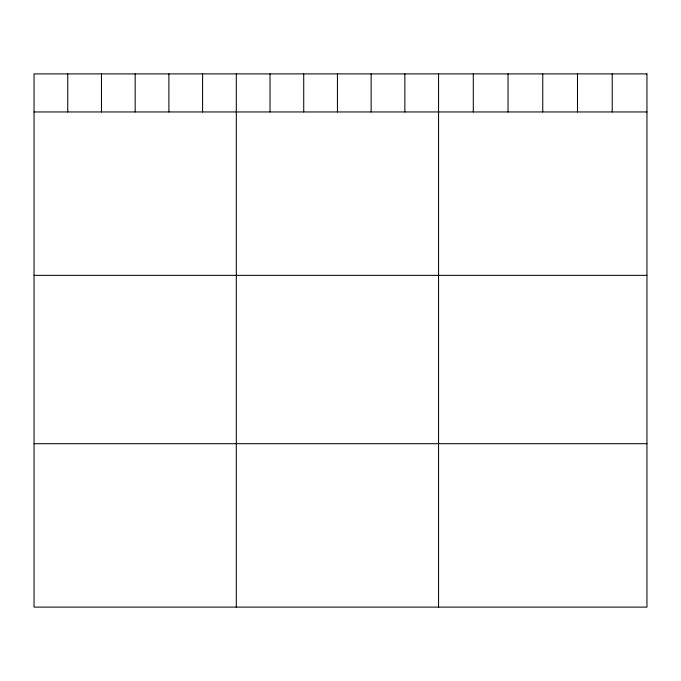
<?xml version="1.0" encoding="UTF-8"?>
<svg xmlns="http://www.w3.org/2000/svg" width="681" height="681" viewBox="0 0 681 681"><rect width="100%" height="100%" fill="white"/><g stroke="black" fill="none" stroke-linecap="round" stroke-linejoin="round"><path stroke-width="1.02" d="M34.05 111.956L646.95 111.956M34.05 275.354L646.95 275.354M34.05 443.706L646.95 443.706M612.219 73.897L612.219 111.956M577.488 73.897L577.488 111.956M542.757 73.897L542.757 111.956M508.026 73.897L508.026 111.956M473.295 73.897L473.295 111.956M438.564 73.897L438.564 607.103M404.854 73.897L404.854 111.956M371.145 73.897L371.145 111.956M337.435 73.897L337.435 111.956M303.726 73.897L303.726 111.956M270.016 73.897L270.016 111.956M236.307 73.897L236.307 607.103M202.597 73.897L202.597 111.956M168.888 73.897L168.888 111.956M135.179 73.897L135.179 111.956M101.469 73.897L101.469 111.956M67.759 73.897L67.759 111.956M646.95 73.897L34.05 73.897L34.05 607.103L646.95 607.103L646.95 73.897"/></g></svg>
